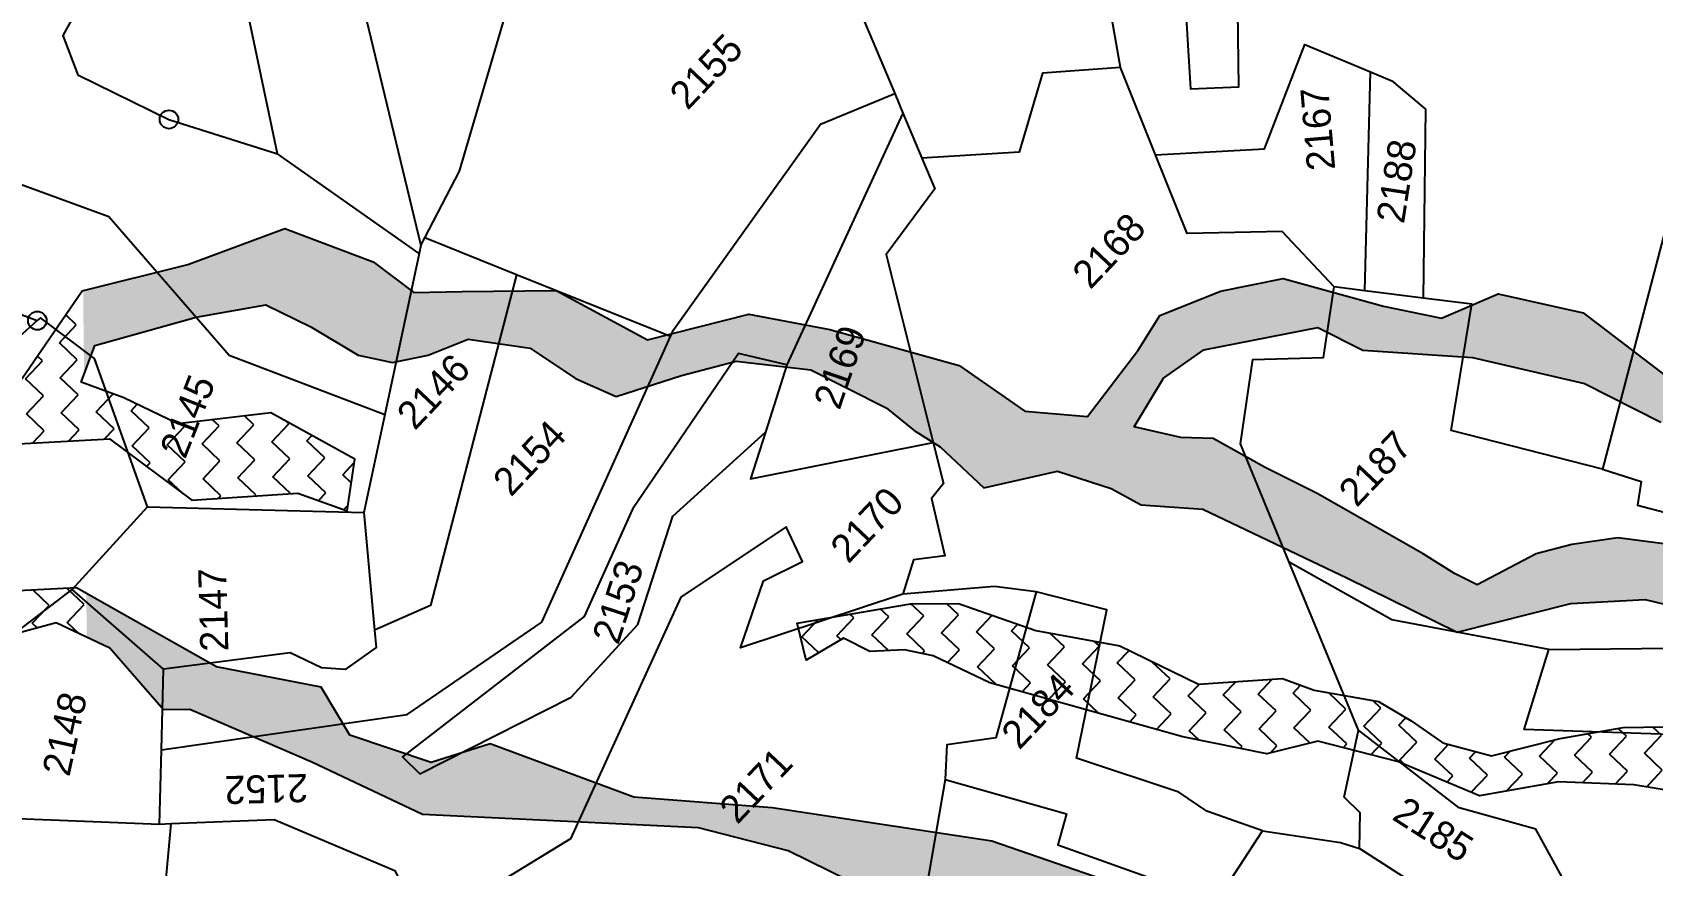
# Model space of a CAD drawing. Header units: metres. Extents: x 302481 to 307962, y 1946667 to 1951250.
# Drawn here: x 305750 to 306171.8, y 1950097.4 to 1950314.4 of the extents above; entities that cross this region are included whole.
import ezdxf

# ---------------------------------------------------------------- set-up
doc = ezdxf.new("R2010")
doc.units = ezdxf.units.M
for name, color, linetype in [('POLY_HATCH', 12, 'Continuous'), ('POLY_PARCEL', 6, 'Continuous'), ('SYM_STONE', 1, 'Continuous'), ('TEXT_PARCEL', 7, 'Continuous')]:
    doc.layers.add(name, color=color, linetype=linetype)
doc.styles.add('TEXT_MAP', font='')
doc.styles.get('TEXT_MAP').set_extended_font_data('Kruti Dev 050')
pattern_1 = [(46.59836, (306648.6593, 1946662.5794), (-0.253821, 9.096249), [6.434523, -6.434523]), (136.59836, (306653.0805, 1946667.2544), (-9.096249, -0.253821), [6.434523, -6.434523])]

# ---------------------------------------------------------------- blocks, each defined once
blk = doc.blocks.new('STONE')
blk.add_circle((0, 0), 0.851)

msp = doc.modelspace()

# ---------------------------------------------------------------- hatches: boundary and pattern name
at = {"layer": 'POLY_HATCH'}
h = msp.add_hatch(dxfattribs=at)
h.set_pattern_fill('ZIGZAG', color=256, scale=2.026621, angle=46.5984, style=0)
h.set_pattern_definition(pattern_1)
h.paths.add_polyline_path([(305942.57, 1950112.42), (305906.59, 1950115.26), (305869.19, 1950129.12), (305853.86, 1950124.26), (305832.67, 1950131.39), (305825.15, 1950143.89), (305797.93, 1950149.19), (305775.49, 1950161.81), (305764.05, 1950168.24), (305764.17, 1950156.85), (305770.18, 1950153.99), (305784.17, 1950138.01), (305791, 1950138.1), (305822.72, 1950124.36), (305851.61, 1950110.76), (305923.39, 1950107.27), (305946.77, 1950101.22), (305963.17, 1950093.22), (305980.09, 1950088.27), (306005.5, 1950081.87), (306081.75, 1950069.69), (306085.59, 1950062.63), (306121.78, 1950075.59), (306127.83, 1950062.44), (306141.53, 1950048.72), (306152.48, 1950038.82), (306182.61, 1950051.45), (306207.2, 1950049.89), (306214.42, 1950039.57), (306249.18, 1950048.12), (306253.98, 1950063.46), (306264.45, 1950065.55), (306279.68, 1950051.83), (306289.92, 1950045.57), (306305.53, 1950043.55), (306333.87, 1950065.7), (306345.59, 1950072.3), (306365.21, 1950073.07), (306379.8, 1950062.43), (306396.86, 1950064.25), (306413.33, 1950067.19), (306438.41, 1950089.66), (306451.67, 1950101.66), (306470.15, 1950092.82), (306492.49, 1950093.87), (306504.61, 1950082.41), (306513.58, 1950095.3), (306511.15, 1950149.72), (306515.44, 1950156.38), (306523.92, 1950183.34), (306517.85, 1950200.71), (306500.85, 1950203.24), (306484.35, 1950205.79), (306469.13, 1950206.64), (306454.14, 1950207.76), (306443.23, 1950213.17), (306433.5, 1950215.54), (306424.48, 1950218.91), (306403.67, 1950217.15), (306391.24, 1950214.89), (306379.95, 1950211.3), (306373.87, 1950206.39), (306366.69, 1950219.3), (306363.47, 1950226.53), (306348.25, 1950231.94), (306334.8, 1950235.43), (306314.66, 1950236.15), (306300.93, 1950240.62), (306279.26, 1950234.4), (306256.69, 1950233.58), (306241.1, 1950243.66), (306215.45, 1950234), (306198.45, 1950223.12), (306178.72, 1950222.25), (306153.69, 1950241.35), (306131.63, 1950246.31), (306116.84, 1950239.98), (306101.79, 1950243.03), (306075.62, 1950250.29), (306059.29, 1950246.99), (306043.52, 1950240.64), (306037.86, 1950231.66), (306024.66, 1950214.37), (306008.36, 1950215.77), (305991.29, 1950227.66), (305957.62, 1950236.98), (305936.56, 1950240.99), (305910.13, 1950234.33), (305886.39, 1950247.16), (305861.89, 1950246.87), (305849.36, 1950246.59), (305838.7, 1950254.62), (305815.73, 1950263.27), (305790.5, 1950253.9), (305763.23, 1950247.11), (305763.46, 1950225.34), (305766.29, 1950232.8), (305792.61, 1950240.18), (305810.75, 1950243.46), (305822.51, 1950237.72), (305834.86, 1950230.33), (305843.76, 1950228.38), (305853.09, 1950230.3), (305863.48, 1950234.46), (305879.56, 1950232.16), (305891.38, 1950224.2), (305902, 1950219.53), (305918.98, 1950224.99), (305933.24, 1950228.71), (305952.64, 1950226.5), (305972.24, 1950216.56), (305979.59, 1950210.69), (305986.33, 1950206.46), (305997.67, 1950195.74), (306016.89, 1950200.15), (306030.82, 1950195.57), (306038.67, 1950191.38), (306054.73, 1950190.18), (306092.37, 1950172.27), (306120.93, 1950158.17), (306150.55, 1950165.64), (306169.86, 1950166.74), (306206.56, 1950157.84), (306256.36, 1950154.83), (306284.32, 1950162.81), (306304.96, 1950175.55), (306313.88, 1950172.49), (306329.14, 1950160.22), (306335.94, 1950153.78), (306357.33, 1950159.36), (306363.12, 1950170.02), (306366.63, 1950182.83), (306378.42, 1950196.42), (306408.1, 1950201.68), (306438.06, 1950197.01), (306512.14, 1950174.66), (306504.27, 1950159.52), (306472.35, 1950155.3), (306456.15, 1950141.58), (306449.2, 1950133.09), (306442.46, 1950116.88), (306443.66, 1950113.6), (306458.27, 1950124.51), (306464.06, 1950135.17), (306471.57, 1950143.12), (306486.94, 1950146.87), (306501.83, 1950147.85), (306503.58, 1950104.25), (306484.12, 1950108.67), (306471.32, 1950112.18), (306461.29, 1950115.21), (306443.78, 1950109.18), (306434.71, 1950097.33), (306429.34, 1950091.65), (306397.98, 1950086.89), (306364.33, 1950085.38), (306352.6, 1950090.02), (306345.53, 1950085.95), (306336.19, 1950084.03), (306331.27, 1950082.23), (306315.16, 1950065.2), (306306.03, 1950055.55), (306300.67, 1950049.87), (306289.38, 1950058.39), (306279.18, 1950068.05), (306270.76, 1950072.78), (306261.81, 1950076.94), (306259.66, 1950074.67), (306251.01, 1950067.8), (306223.25, 1950053.82), (306210.86, 1950062.31), (306204.63, 1950068.21), (306188.63, 1950067.2), (306173.33, 1950061.24), (306163.54, 1950055.44), (306152.15, 1950047.93), (306142.83, 1950065.35), (306136.29, 1950082.29), (306116.36, 1950083.93), (306104.34, 1950079.17), (306091.27, 1950072.17), (305999.8, 1950103.82)])
h.paths.add_polyline_path([(306036.86, 1950211.64), (306044.52, 1950224.32), (306055, 1950231.74), (306084.67, 1950237.48), (306096.41, 1950231.58), (306124.95, 1950229.72), (306154.07, 1950222.98), (306173.93, 1950212.87), (306193.98, 1950212.1), (306203.36, 1950211.03), (306217.37, 1950219.44), (306227.88, 1950225.97), (306242.18, 1950223.71), (306250.77, 1950219.06), (306281.02, 1950219.91), (306291.98, 1950226.01), (306313.86, 1950223.52), (306328.74, 1950216.37), (306340.82, 1950214.49), (306354.88, 1950204.65), (306359.22, 1950192.76), (306357.15, 1950186.91), (306350.35, 1950175.14), (306348.31, 1950168.41), (306341.24, 1950166.43), (306329.77, 1950179.01), (306322.48, 1950185.04), (306305.84, 1950191.24), (306294.76, 1950189.59), (306281.32, 1950176.3), (306261.56, 1950166.39), (306249.23, 1950161.59), (306233.4, 1950170.48), (306218.11, 1950176.28), (306182.84, 1950180.18), (306162.74, 1950182.72), (306150.76, 1950181.05), (306141.48, 1950178.56), (306126.12, 1950170.55), (306120.25, 1950173.5), (306112.1, 1950178.61), (306084.52, 1950194.3), (306070.98, 1950201.04), (306057.42, 1950208.66), (306048.95, 1950208.87)], flags=16)
h = msp.add_hatch(dxfattribs=at)
h.set_pattern_fill('ZIGZAG', color=256, scale=2.026621, angle=46.5984, style=0)
h.set_pattern_definition(pattern_1)
h.paths.add_polyline_path([(305656.32, 1949943.05), (305653.62, 1949950.46), (305659.6, 1949973.73), (305676.15, 1949991.23), (305650.11, 1950011.42), (305647.75, 1950030.33), (305658.17, 1950042.23), (305660.5, 1950055.86), (305677.72, 1950072.72), (305694.28, 1950081.76), (305687.86, 1950114.66), (305683.59, 1950132), (305710.45, 1950145.24), (305728.99, 1950153.25), (305756.23, 1950160.64), (305764.17, 1950156.85), (305764.05, 1950168.24), (305761.46, 1950169.7), (305734.43, 1950168.38), (305719.19, 1950160.21), (305704.51, 1950151.51), (305671.87, 1950132.9), (305674.12, 1950111.42), (305682.72, 1950100.06), (305682.33, 1950093.98), (305669.74, 1950089.75), (305660.55, 1950082.31), (305652.02, 1950071.02), (305643.26, 1950048.12), (305640.22, 1950038.09), (305638.34, 1950025.88), (305639.72, 1950015.97), (305644.88, 1950008.94), (305657.3, 1949999.35), (305642.8, 1949984.02), (305638.6, 1949976.17), (305633.44, 1949962.76), (305599.88, 1949969.41), (305608.94, 1949981.27), (305610.49, 1950005.63), (305611.26, 1950017.8), (305617.55, 1950030.13), (305627.06, 1950045.87), (305637.68, 1950061.64), (305646.68, 1950075.71), (305665.4, 1950138.67), (305672.2, 1950152.67), (305698.51, 1950160.05), (305714.29, 1950168.78), (305731.6, 1950182.54), (305746.39, 1950207.26), (305763.64, 1950208.16), (305763.48, 1950223.02), (305762.69, 1950223.31), (305763.46, 1950225.34), (305763.23, 1950247.11), (305762.94, 1950247.04), (305747.31, 1950224.19), (305723.24, 1950190.09), (305712.74, 1950186.31), (305680.96, 1950162.35), (305659.42, 1950154.21), (305647.84, 1950113.02), (305633.83, 1950083.9), (305628.22, 1950066.99), (305604.71, 1950042.13), (305597.62, 1950026.32), (305595.46, 1949995.75), (305585.14, 1949967.87), (305566.86, 1949938.22), (305566.9, 1949927.38), (305639.61, 1949951.43), (305636.89, 1949929.19), (305638.64, 1949912.1), (305642.12, 1949891.57), (305645.5, 1949878.31), (305644.7, 1949868.21), (305652.45, 1949855.99), (305662.36, 1949843.73), (305671.1, 1949829.19), (305667.59, 1949817.07), (305664.53, 1949799.94), (305664.38, 1949780.84), (305664.27, 1949775.47), (305673.99, 1949762.59), (305680.57, 1949752.08), (305695.67, 1949744.68), (305704.66, 1949742.68), (305710.88, 1949755.82), (305696.86, 1949761.14), (305683.71, 1949778.01), (305678.23, 1949791.84), (305681.42, 1949821.98), (305677.56, 1949840.19), (305665.9, 1949858.19), (305661.42, 1949867.28), (305654.48, 1949895.17)])
h = msp.add_hatch(dxfattribs=at)
h.set_pattern_fill('ZIGZAG', color=256, scale=2.026621, angle=46.5984, style=0)
h.set_pattern_definition(pattern_1)
h.paths.add_polyline_path([(305812.07, 1950215.32), (305787.84, 1950212.42), (305773.85, 1950219.21), (305763.48, 1950223.02), (305763.64, 1950208.16), (305770.11, 1950208.49), (305791.54, 1950192.53), (305819.11, 1950194.41), (305831.94, 1950189.81), (305833.95, 1950203.24)])
h = msp.add_hatch(dxfattribs=at)
h.set_pattern_fill('ZIGZAG', color=256, scale=2.026621, angle=46.5984, style=0)
h.set_pattern_definition(pattern_1)
h.paths.add_polyline_path([(306071.37, 1950126.55), (306084.67, 1950129.78), (306105.68, 1950124.45), (306126.78, 1950115.61), (306147.32, 1950119.27), (306166.9, 1950118.41), (306184.33, 1950115.61), (306216.19, 1950114.54), (306229.41, 1950113.16), (306247.56, 1950107.52), (306260.2, 1950095.15), (306270.89, 1950105.55), (306263.58, 1950115.88), (306243.79, 1950125.2), (306230.5, 1950129.22), (306205.5, 1950129.71), (306188.59, 1950129.89), (306180.14, 1950133.6), (306164.12, 1950133.36), (306147.73, 1950130.48), (306129.85, 1950126.02), (306117.24, 1950129.4), (306108.96, 1950135.09), (306100.48, 1950140.12), (306083.71, 1950143.08), (306075.5, 1950146.14), (306053.59, 1950144.64), (306033.11, 1950154.6), (306011.27, 1950158.59), (305991.09, 1950165.7), (305978.58, 1950165.57), (305949.08, 1950160.55), (305951.43, 1950150.91), (305961.15, 1950156.67), (305968.05, 1950153.14), (305977.04, 1950153.61), (305984.55, 1950152.07), (305999.23, 1950145.02), (306049.51, 1950130.98)])

# ---------------------------------------------------------------- linework, layer by layer
for points in [[(305747.31, 1950224.19), (305762.94, 1950247.04), (305790.5, 1950253.9), (305815.73, 1950263.27), (305838.7, 1950254.62), (305849.36, 1950246.59), (305861.89, 1950246.87), (305886.39, 1950247.16), (305910.13, 1950234.33), (305936.56, 1950240.99), (305957.62, 1950236.98), (305991.29, 1950227.66), (306008.36, 1950215.77), (306024.66, 1950214.37), (306037.86, 1950231.66), (306043.52, 1950240.64), (306059.29, 1950246.99), (306075.62, 1950250.29), (306101.79, 1950243.03), (306116.84, 1950239.98), (306131.63, 1950246.31), (306153.69, 1950241.35), (306178.72, 1950222.25)], [(305746.39, 1950207.26), (305770.11, 1950208.49), (305791.54, 1950192.53), (305819.11, 1950194.41), (305831.94, 1950189.81), (305833.95, 1950203.24), (305812.07, 1950215.32), (305787.84, 1950212.42), (305773.85, 1950219.21), (305762.69, 1950223.31), (305766.29, 1950232.8), (305792.61, 1950240.18), (305810.75, 1950243.46), (305822.51, 1950237.72), (305834.86, 1950230.33), (305843.76, 1950228.38), (305853.09, 1950230.3), (305863.48, 1950234.46), (305879.56, 1950232.16), (305891.38, 1950224.2), (305902, 1950219.53), (305918.98, 1950224.99), (305933.24, 1950228.71), (305952.64, 1950226.5), (305972.24, 1950216.56), (305979.59, 1950210.69), (305986.33, 1950206.46), (305997.67, 1950195.74), (306016.89, 1950200.15), (306030.82, 1950195.57), (306038.67, 1950191.38), (306054.73, 1950190.18), (306092.37, 1950172.27), (306120.93, 1950158.17), (306150.55, 1950165.64), (306169.86, 1950166.74), (306206.56, 1950157.84)], [(306182.84, 1950180.18), (306162.74, 1950182.72), (306150.76, 1950181.05), (306141.48, 1950178.56), (306126.12, 1950170.55), (306120.25, 1950173.5), (306112.1, 1950178.61), (306084.52, 1950194.3), (306070.98, 1950201.04), (306057.42, 1950208.66), (306048.95, 1950208.87), (306036.86, 1950211.64), (306044.52, 1950224.32), (306055, 1950231.74), (306084.67, 1950237.48), (306096.41, 1950231.58), (306124.95, 1950229.72), (306154.07, 1950222.98), (306173.93, 1950212.87)], [(306173.33, 1950061.24), (306163.54, 1950055.44), (306152.15, 1950047.93), (306142.83, 1950065.35), (306136.29, 1950082.29), (306116.36, 1950083.93), (306104.34, 1950079.17), (306091.27, 1950072.17), (305999.8, 1950103.82), (305942.57, 1950112.42), (305906.59, 1950115.26), (305869.19, 1950129.12), (305853.86, 1950124.26), (305832.67, 1950131.39), (305825.15, 1950143.89), (305797.93, 1950149.19), (305775.49, 1950161.81), (305761.46, 1950169.7), (305734.43, 1950168.38)], [(306184.33, 1950115.61), (306166.9, 1950118.41), (306147.32, 1950119.27), (306126.78, 1950115.61), (306105.68, 1950124.45), (306084.67, 1950129.78), (306071.37, 1950126.55), (306049.51, 1950130.98), (305999.23, 1950145.02), (305984.55, 1950152.07), (305977.04, 1950153.61), (305968.05, 1950153.14), (305961.15, 1950156.67), (305951.43, 1950150.91), (305949.08, 1950160.55), (305978.58, 1950165.57), (305991.09, 1950165.7), (306011.27, 1950158.59), (306033.11, 1950154.6), (306053.59, 1950144.64), (306075.5, 1950146.14), (306083.71, 1950143.08), (306100.48, 1950140.12), (306108.96, 1950135.09), (306117.24, 1950129.4), (306129.85, 1950126.02), (306147.73, 1950130.48), (306164.12, 1950133.36), (306180.14, 1950133.6)], [(305946.77, 1950101.22), (305923.39, 1950107.27), (305851.61, 1950110.76), (305822.72, 1950124.36), (305791, 1950138.1), (305784.17, 1950138.01), (305770.18, 1950153.99), (305756.23, 1950160.64), (305728.99, 1950153.25)], [(306182.61, 1950051.45), (306152.48, 1950038.82), (306141.53, 1950048.72), (306127.83, 1950062.44), (306121.78, 1950075.59), (306085.59, 1950062.63), (306081.75, 1950069.69), (306005.5, 1950081.87), (305980.09, 1950088.27), (305963.17, 1950093.22), (305946.77, 1950101.22)]]:
    msp.add_lwpolyline(points, dxfattribs=at)
at = {"layer": 'POLY_PARCEL'}
for points in [[(305894.97, 1950393.12), (305923.55, 1950411.81), (305926.21, 1950391.16), (305961.89, 1950358.53), (305960.94, 1950330.74), (305974.52, 1950298.4)], [(306054.86, 1950410.83), (306048.42, 1950350.92), (306051.52, 1950299.67), (306064.06, 1950300.22), (306063.55, 1950339.75), (306066.09, 1950344.2), (306072.09, 1950403.12)], [(305852.19, 1950260.83), (305861.22, 1950278.26), (305894.97, 1950393.12)], [(305813.85, 1950282.74), (305804.89, 1950325.39), (305788.74, 1950367.84), (305752.42, 1950382.57)], [(305826.8, 1950359.72), (305851.16, 1950258.83)], [(306033.31, 1950305.23), (306023.99, 1950358.11)], [(305751.42, 1950349.19), (305766.86, 1950329.79), (305757.92, 1950313.57), (305761.86, 1950303.32), (305785.57, 1950291.69), (305813.85, 1950282.74)], [(306042.43, 1950282.5), (306070.77, 1950284.06), (306081.25, 1950311.17), (306098.34, 1950304.07)], [(306222.84, 1950306.46), (306214.48, 1950299.38), (306201.85, 1950309.29), (306182.05, 1950289.33), (306158.8, 1950200.63)], [(306033.31, 1950305.23), (306013.01, 1950303.7), (306006.91, 1950283.19), (305981.57, 1950281.6)], [(306042.43, 1950282.5), (306033.31, 1950305.23)], [(306096.89, 1950247.06), (306098.34, 1950304.07)], [(306098.34, 1950304.07), (306103.94, 1950301.74), (306112.7, 1950294.38), (306112.09, 1950245.16)], [(305916.15, 1950235.18), (305916.91, 1950236.88), (305955.19, 1950290.45), (305974.52, 1950298.4)], [(305974.52, 1950298.4), (305976.63, 1950293.36)], [(305976.63, 1950293.36), (305946.44, 1950227.84)], [(305976.63, 1950293.36), (305981.57, 1950281.6)], [(305710.54, 1950288.1), (305769.93, 1950266.38), (305801.26, 1950230.34), (305841.77, 1950214.83)], [(305850.71, 1950256.75), (305813.85, 1950282.74)], [(305981.57, 1950281.6), (305984.93, 1950273.62), (305972.27, 1950256.53), (305984.52, 1950207.61)], [(306088.87, 1950248.07), (306075.35, 1950262.51), (306050.65, 1950262), (306042.43, 1950282.5)], [(305851.16, 1950258.83), (305850.71, 1950256.75)], [(305851.16, 1950258.83), (305852.19, 1950260.83)], [(305876.06, 1950251.26), (305852.19, 1950260.83)], [(305702.88, 1950257.6), (305751.29, 1950239.31)], [(305850.71, 1950256.75), (305841.77, 1950214.83)], [(305876.06, 1950251.26), (305853.65, 1950165.11), (305839.09, 1950158.74)], [(305916.15, 1950235.18), (305876.06, 1950251.26)], [(306077.19, 1950176.46), (306064.5, 1950207.25), (306067.7, 1950229.21), (306086.13, 1950229.74), (306088.87, 1950248.07)], [(306096.89, 1950247.06), (306088.87, 1950248.07)], [(306112.09, 1950245.16), (306096.89, 1950247.06)], [(306158.8, 1950200.63), (306119.35, 1950210.72), (306124.73, 1950243.58), (306112.09, 1950245.16)], [(305751.29, 1950239.31), (305736.74, 1950226.22)], [(305779.98, 1950190.86), (305766.15, 1950229.43), (305752.14, 1950240.07), (305751.29, 1950239.31)], [(305783.62, 1950127.56), (305847.58, 1950136.79), (305882.67, 1950160.8), (305916.15, 1950235.18)], [(305946.44, 1950227.84), (305933.81, 1950230.71), (305906.21, 1950190.18), (305893.66, 1950162.26), (305846.36, 1950125.73), (305850.85, 1950121.29), (305890.24, 1950141.24), (305907.59, 1950160.18), (305916.71, 1950188.39), (305940.86, 1950210.29)], [(305946.44, 1950227.84), (305940.86, 1950210.29)], [(305841.77, 1950214.83), (305836.33, 1950189.32)], [(305940.86, 1950210.29), (305936.98, 1950198.1), (305984.52, 1950207.61)], [(305984.52, 1950207.61), (305987.21, 1950196.87), (305984.08, 1950192.98), (305987.53, 1950178.06), (305979.38, 1950177.06), (305976.59, 1950168.05)], [(306158.8, 1950200.63), (306168.82, 1950197.42), (306167.85, 1950191.3), (306191.98, 1950184.96)], [(305760.38, 1950169.33), (305779.98, 1950190.86)], [(305779.98, 1950190.86), (305836.33, 1950189.32)], [(305836.33, 1950189.32), (305839.09, 1950158.74)], [(305976.59, 1950168.05), (305934.38, 1950154.1), (305940.37, 1950171.57), (305950.5, 1950176.62), (305946.26, 1950185.62), (305918.81, 1950167.35), (305890.1, 1950104.35), (305851.95, 1950081.02)], [(306144.78, 1950153.69), (306185, 1950154.1), (306191.98, 1950184.96)], [(306144.78, 1950153.69), (306103.88, 1950161.43), (306077.19, 1950176.46)], [(306095.24, 1950132.65), (306077.19, 1950176.46)], [(306011.37, 1950168.66), (306000.49, 1950170.06), (305976.59, 1950168.05)], [(305724.32, 1950110.44), (305728.43, 1950144.93), (305760.38, 1950169.33)], [(305784.13, 1950148.55), (305760.38, 1950169.33)], [(306011.37, 1950168.66), (306000.8, 1950130.71), (305988.11, 1950128.83), (305987.6, 1950119.87)], [(306070.29, 1950106.45), (306055.73, 1950111.61), (306048.45, 1950116.55), (306021.86, 1950125.42), (306029.74, 1950164.05), (306011.37, 1950168.66)], [(305839.09, 1950158.74), (305839.5, 1950154.23), (305831.45, 1950148.48), (305825.29, 1950148.94), (305817.14, 1950152.81), (305784.13, 1950148.55)], [(306216.91, 1950130.15), (306138.36, 1950132.87), (306144.78, 1950153.69)], [(305783.62, 1950127.56), (305784.13, 1950148.55)], [(306095.51, 1950101.85), (306095.64, 1950111.17), (306091.54, 1950115.24), (306095.24, 1950132.65)], [(306153.23, 1950085.39), (306141.44, 1950106.88), (306121.41, 1950112.46), (306095.24, 1950132.65)], [(305783.14, 1950108.14), (305783.62, 1950127.56)], [(305987.6, 1950119.87), (305981.9, 1950086.71)], [(305987.6, 1950119.87), (306019.21, 1950110.89), (306016.96, 1950102.84), (306058.24, 1950088.05), (306070.29, 1950106.45)], [(305783.14, 1950108.14), (305724.32, 1950110.44)], [(305782.66, 1950070.29), (305786.18, 1950108.27)], [(305786.18, 1950108.27), (305783.14, 1950108.14)], [(305851.95, 1950081.02), (305844.51, 1950096.01), (305812.96, 1950109.37), (305786.18, 1950108.27)], [(306070.29, 1950106.45), (306090.53, 1950103.42), (306095.51, 1950101.85)], [(306114.8, 1950089.45), (306095.51, 1950101.85)]]:
    msp.add_lwpolyline(points, dxfattribs=at)

# ---------------------------------------------------------------- block references
at = {"layer": 'SYM_STONE', "ltscale": 10, "xscale": 2.837269951954671, "yscale": 2.837269951954671, "zscale": 2.837269951954671, "rotation": 46.59836237906222}
for p in [(305785.57, 1950291.69), (305751.29, 1950239.31)]:
    msp.add_blockref('STONE', p, dxfattribs=at)

# ---------------------------------------------------------------- texts
at = {"layer": 'TEXT_PARCEL', "style": 'TEXT_MAP'}
for s, rotation, p in [('2155', 46.5984, (305920.59, 1950293.85)), ('2167', 94.9264, (306089.2, 1950278.69)), ('2188', 81.1544, (306107.07, 1950264.34)), ('2168', 46.5984, (306025.44, 1950247.19)), ('2169', 71.0131, (305960.14, 1950215.78)), ('2146', 46.5984, (305849.57, 1950210.5)), ('2145', 68.373, (305789.78, 1950203.03)), ('2154', 46.5984, (305874.6, 1950193.2)), ('2187', 46.5984, (306094.77, 1950190.46)), ('2170', 46.5984, (305962.45, 1950175.81)), ('2147', 91.5596, (305801.04, 1950153.27)), ('2153', 72.0317, (305902.54, 1950154.66)), ('2184', 46.5984, (306006.96, 1950127.33)), ('2148', 77.5279, (305759.62, 1950120.35)), ('2171', 46.5984, (305933.54, 1950107.92)), ('2152', 181.5503, (305821.67, 1950121.29)), ('2185', 327.3171, (306103.67, 1950109.64))]:
    msp.add_text(s, height=7.296, rotation=rotation, dxfattribs=at).set_placement(p)

doc.saveas('drawing.dxf')
